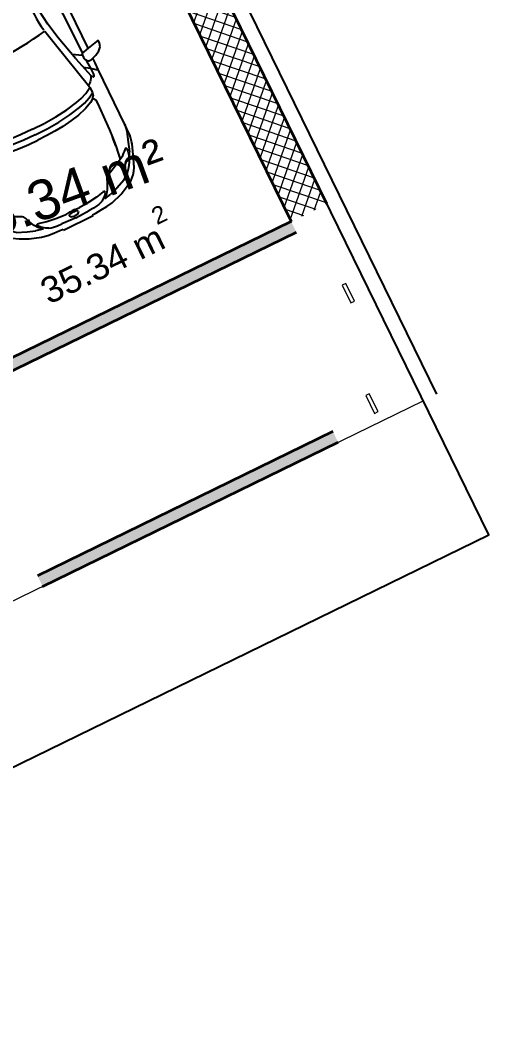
# Model space of a CAD drawing. Header units: metres. Extents: x 7511783 to 7512372, y 4692307 to 4692611.
# Drawn here: x 7511836.43 to 7511841.13, y 4692516.51 to 4692526.64 of the extents above; entities that cross this region are included whole.
import ezdxf

# ---------------------------------------------------------------- set-up
doc = ezdxf.new("R2010")
doc.units = ezdxf.units.M
doc.linetypes.add('Long Dashed', pattern=[793.7499761581425, 476.2499928474427, -317.4999833106998])
doc.layers.get('0').update_dxf_attribs({"lineweight": 0})
for name, color, linetype, lineweight in [('A - Fill Zone_Pen_No__156', 165, 'Continuous', 0), ('A - Muret', 7, 'Continuous', 0), ('A - Muret_Pen_No__101', 252, 'Continuous', 0), ('A - Muret_Pen_No__102', 254, 'Continuous', 0), ('A - Muret_Pen_No__7', 7, 'Continuous', 0), ('A - Pllaka Themel', 7, 'Continuous', 0), ('A - Pllaka Themel_Pen_No__42', 8, 'Continuous', 0), ('A - Shtyllat', 7, 'Continuous', 0), ('A - Shtyllat_Pen_No__1', 7, 'Continuous', 0), ('A -Polyline_Pen_No__42', 8, 'Continuous', 0), ('ARCHICAD Doors_Pen_No__42', 8, 'Continuous', 0), ('garazhat-netw', 1, 'Continuous', 0), ('Interior - Furniture _Pen_No__42', 8, 'Continuous', 0)]:
    doc.layers.add(name, color=color, linetype=linetype, lineweight=lineweight)
doc.styles.add('GENERATED_STYLE_2', font='arialbd.ttf')
doc.styles.get("Standard").update_dxf_attribs({"font": 'arial.ttf'})

# ---------------------------------------------------------------- blocks, each defined once
blk = doc.blocks.new('Slab_2', base_point=(27550, -20500.83535421407))
at = {"layer": 'A - Pllaka Themel_Pen_No__42', "color": 8, "linetype": 'Continuous', "lineweight": 25, "flags": 128}
blk.add_lwpolyline([(27550, -20500.83535421407), (52100, -20500.83535421407), (52100, 1500), (27550, 1500)], close=True, dxfattribs=at)
blk = doc.blocks.new('Door 22')
at = {"layer": 'ARCHICAD Doors_Pen_No__42', "color": 8, "linetype": 'Continuous', "lineweight": 25}
for p, q in [((-260.3921784050518, 393.9747868736185), (-237.4491209510099, 426.7408686451782)), ((-237.4491209510099, 426.7408686451782), (371.9999999999999, 0)), ((349.0569425459581, -32.76608177155968), (-260.3921784050518, 393.9747868736185)), ((-387, 23.99999999999998), (-437, 23.99999999999998)), ((-437, 23.99999999999998), (-437, 4.99999999999999)), ((-437, 4.99999999999999), (-387, 4.99999999999999)), ((-400, 4.99999999999999), (-437, 4.99999999999999)), ((-400, 4.99999999999999), (-437, 4.99999999999999)), ((-375, 4.99999999999999), (-400, 4.99999999999999)), ((-400, 4.99999999999999), (-400, 0)), ((-400, 0), (-400, 4.99999999999999)), ((-400, 0), (-400, 4.99999999999999)), ((-400, 0), (-375, 0)), ((-372.0000000000001, 0), (-400, 0)), ((-400, 0), (-400, -115)), ((-400, -115), (-400, 0)), ((-400, -115), (-400, 0)), ((-387, 4.99999999999999), (-387, 23.99999999999998)), ((-375, 0), (-375, 4.99999999999999)), ((-372.0000000000001, -40), (-372.0000000000001, 0)), ((371.9999999999999, 0), (349.0569425459581, -32.76608177155968)), ((400, 0), (372.0000000000001, 0)), ((372.0000000000001, 0), (372.0000000000001, -40)), ((400, 4.99999999999999), (375, 4.99999999999999)), ((375, 4.99999999999999), (375, 0)), ((375, 0), (400, 0)), ((437, 23.99999999999998), (387, 23.99999999999998)), ((387, 23.99999999999998), (387, 4.99999999999999)), ((387, 4.99999999999999), (437, 4.99999999999999)), ((400, 0), (400, 4.99999999999999)), ((400, 0), (400, 4.99999999999999)), ((400, 0), (400, 4.99999999999999)), ((400, 4.99999999999999), (437, 4.99999999999999)), ((400, 4.99999999999999), (437, 4.99999999999999)), ((400, -115), (400, 0)), ((400, -115), (400, 0)), ((400, -115), (400, 0)), ((437, 4.99999999999999), (437, 23.99999999999998)), ((-360, -40), (-372.0000000000001, -40)), ((-360, -115), (-360, -40)), ((372.0000000000001, -40), (360, -40)), ((360, -40), (360, -115)), ((-387, -115), (-437, -115)), ((-437, -115), (-437, -134)), ((-400, -115), (-437, -115)), ((-400, -115), (-437, -115)), ((-437, -134), (-387, -134)), ((-400, -115), (-360, -115)), ((-387, -134), (-387, -115)), ((360, -115), (400, -115)), ((437, -115), (387, -115)), ((387, -115), (387, -134)), ((387, -134), (437, -134)), ((400, -115), (437, -115)), ((400, -115), (437, -115)), ((437, -134), (437, -115))]:
    blk.add_line(p, q, dxfattribs=at)
blk.add_arc((371.9999999999999, 0), 744, 145, 180, dxfattribs=at)
blk = doc.blocks.new('Door 22_2')
at = {"layer": 'ARCHICAD Doors_Pen_No__42', "color": 8, "linetype": 'Continuous', "lineweight": 25}
for p, q in [((-260.3921784050518, 393.9747868736185), (-237.4491209510099, 426.7408686451782)), ((-237.4491209510099, 426.7408686451782), (371.9999999999999, 0)), ((349.0569425459581, -32.76608177155968), (-260.3921784050518, 393.9747868736185)), ((-437, 0), (-437, 19)), ((-437, 19), (-387, 19)), ((-387, 0), (-437, 0)), ((-400, 0), (-437, 0)), ((-400, 0), (-437, 0)), ((-372.0000000000001, 0), (-400, 0)), ((-400, 0), (-400, -115)), ((-400, 0), (-400, -115)), ((-400, 0), (-400, -115)), ((-387, 19), (-387, 0)), ((-372.0000000000001, -40), (-372.0000000000001, 0)), ((371.9999999999999, 0), (349.0569425459581, -32.76608177155968)), ((400, 0), (372.0000000000001, 0)), ((372.0000000000001, 0), (372.0000000000001, -40)), ((387, 19), (437, 19)), ((387, 0), (387, 19)), ((437, 0), (387, 0)), ((400, -115), (400, 0)), ((400, 0), (400, -115)), ((400, 0), (400, -115)), ((400, 0), (437, 0)), ((400, 0), (437, 0)), ((437, 19), (437, 0)), ((-360, -40), (-372.0000000000001, -40)), ((-360, -115), (-360, -40)), ((372.0000000000001, -40), (360, -40)), ((360, -40), (360, -115)), ((-437, -138.9999999999999), (-437, -120)), ((-437, -120), (-387, -120)), ((-400, -120), (-437, -120)), ((-400, -120), (-437, -120)), ((-387, -138.9999999999999), (-437, -138.9999999999999)), ((-400, -120), (-400, -115)), ((-400, -115), (-375, -115)), ((-400, -115), (-360, -115)), ((-400, -115), (-400, -120)), ((-400, -115), (-400, -120)), ((-375, -120), (-400, -120)), ((-387, -120), (-387, -138.9999999999999)), ((-375, -115), (-375, -120)), ((360, -115), (400, -115)), ((375, -120), (375, -115)), ((375, -115), (400, -115)), ((400, -120), (375, -120)), ((387, -120), (437, -120)), ((387, -138.9999999999999), (387, -120)), ((437, -138.9999999999999), (387, -138.9999999999999)), ((400, -115), (400, -120)), ((400, -115), (400, -120)), ((400, -115), (400, -120)), ((400, -120), (437, -120)), ((400, -120), (437, -120)), ((437, -120), (437, -138.9999999999999))]:
    blk.add_line(p, q, dxfattribs=at)
blk.add_arc((371.9999999999999, 0), 744, 145, 180, dxfattribs=at)
blk = doc.blocks.new('Wall_6', base_point=(37900, -16800.83534970144))
at = {"layer": 'A - Muret_Pen_No__102', "linetype": 'Continuous', "lineweight": 0}
for points in [[(37900, -16920.83534970144), (40740.00009834776, -16920.83534970144), (40740.00009834776, -16800.83530499791), (37900, -16800.83530499791)], [(41540.00005364424, -16800.83535141927), (41540.00005364424, -16920.83534970144), (41859.99999988948, -16920.83534970144), (41859.99999988948, -16800.83535141927)], [(46489.99998278386, -16800.83535141927), (42660.00001302424, -16800.83535141927), (42660.00001302424, -16920.83534970144), (46489.99998278386, -16920.83534970144)], [(47290.00003619996, -16920.83534970144), (47610.00003947638, -16920.83534970144), (47610.00003947638, -16800.83533716652), (47290.00003619996, -16800.83533716652)], [(51700, -16800.83529311452), (48409.99996253469, -16800.83529311452), (48409.99996253469, -16920.83534970144), (51700, -16920.83534970144)]]:
    blk.add_hatch(color=254, dxfattribs=at).paths.add_polyline_path(points)
at = {"layer": 'A - Muret_Pen_No__7', "color": 7, "linetype": 'Continuous', "lineweight": 35}
for p, q in [((40740, -16800.83534970144), (40703, -16800.83534970144)), ((40740, -16800.83534970144), (40740, -16915.83534970144)), ((41540, -16800.83534970144), (41577, -16800.83534970144)), ((41540, -16800.83534970144), (41540, -16915.83534970144)), ((41860, -16800.83534970144), (41823, -16800.83534970144)), ((41860, -16800.83534970144), (41860, -16915.83534970144)), ((42660, -16800.83534970144), (42696.99999999999, -16800.83534970144)), ((42660, -16800.83534970144), (42660, -16915.83534970144)), ((46490, -16800.83534970144), (46453, -16800.83534970144)), ((46490, -16805.83534970144), (46490, -16800.83534970144)), ((47290, -16800.83534970144), (47327, -16800.83534970144)), ((47290, -16805.83534970144), (47290, -16800.83534970144)), ((47610, -16800.83534970144), (47573, -16800.83534970144)), ((47610, -16800.83534970144), (47610, -16915.83534970144)), ((48410, -16800.83534970144), (48446.99999999999, -16800.83534970144)), ((48410, -16800.83534970144), (48410, -16915.83534970144)), ((46490, -16920.83534970144), (46490, -16805.83534970144)), ((47290, -16920.83534970144), (47290, -16805.83534970144)), ((40740, -16920.83534970144), (40703, -16920.83534970144)), ((40740, -16915.83534970144), (40740, -16920.83534970144)), ((41540, -16915.83534970144), (41540, -16920.83534970144)), ((41540, -16920.83534970144), (41577, -16920.83534970144)), ((41860, -16920.83534970144), (41823, -16920.83534970144)), ((41860, -16915.83534970144), (41860, -16920.83534970144)), ((42660, -16915.83534970144), (42660, -16920.83534970144)), ((42660, -16920.83534970144), (42696.99999999999, -16920.83534970144)), ((46490, -16920.83534970144), (46453, -16920.83534970144)), ((47290, -16920.83534970144), (47327, -16920.83534970144)), ((47610, -16920.83534970144), (47573, -16920.83534970144)), ((47610, -16915.83534970144), (47610, -16920.83534970144)), ((48410, -16915.83534970144), (48410, -16920.83534970144)), ((48410, -16920.83534970144), (48446.99999999999, -16920.83534970144))]:
    blk.add_line(p, q, dxfattribs=at)
at = {"layer": 'A - Muret_Pen_No__7', "color": 7, "linetype": 'Continuous', "lineweight": 35, "flags": 128}
for points in [[(40740.00009834776, -16800.83534970144), (37900, -16800.83534970144)], [(41860.00003576282, -16800.83534970144), (41540.00005364424, -16800.83534970144)], [(46490.00009834775, -16800.83534970144), (42659.99999105929, -16800.83534970144)], [(47610.00003576282, -16800.83534970144), (47290.00005364423, -16800.83534970144)], [(51700, -16800.83534970144), (48409.99999105929, -16800.83534970144)], [(38019.99999999999, -16920.83534970144), (40740.00009834776, -16920.83534970144)], [(41540.00005364424, -16920.83534970144), (41640, -16920.83534970144)], [(41760, -16920.83534970144), (41860.00003576282, -16920.83534970144)], [(42659.99999105929, -16920.83534970144), (44515, -16920.83534970144)], [(44635, -16920.83534970144), (46490.00009834775, -16920.83534970144)], [(47290.00005364423, -16920.83534970144), (47390, -16920.83534970144)], [(47510, -16920.83534970144), (47610.00003576282, -16920.83534970144)], [(48409.99999105929, -16920.83534970144), (51700, -16920.83534970144)]]:
    blk.add_lwpolyline(points, dxfattribs=at)
at = {"layer": 'ARCHICAD Doors_Pen_No__42', "color": 8, "linetype": 'Continuous', "lineweight": 25, "xscale": -1, "zscale": 1000, "rotation": 180}
for name, p in [('Door 22', (41140, -16915.83534970144)), ('Door 22_2', (46890, -16920.83534970144))]:
    blk.add_blockref(name, p, dxfattribs=at)
at = {"layer": 'ARCHICAD Doors_Pen_No__42', "color": 8, "linetype": 'Continuous', "lineweight": 25, "zscale": 1000, "rotation": 180}
for p in [(42260, -16915.83534970144), (48010, -16915.83534970144)]:
    blk.add_blockref('Door 22', p, dxfattribs=at)
blk = doc.blocks.new('Wall_27', base_point=(52100, -19000.83534970144))
at = {"layer": 'A - Muret_Pen_No__101', "linetype": 'Continuous', "lineweight": 13}
h = blk.add_hatch(dxfattribs=at)
h.set_pattern_fill('CONCRETE_BLOCK', color=252, style=0, pattern_type=2)
h.set_pattern_definition([(44.99999999999998, (0, 0), (-68.94290863686237, 68.94290863686243), []), (135.0000000000001, (0, 0), (68.94290863686219, 68.94290863686261), [])])
h.paths.add_polyline_path([(51699.99998863975, -16800.83532156015), (52099.99999132484, -16800.83532156015), (52099.99999132484, -13400.83972175432), (51699.99998863975, -13400.83972175432)])
at = {"layer": 'A - Muret_Pen_No__7', "color": 7, "linetype": 'Continuous', "lineweight": 35, "flags": 128}
for points in [[(51700, -13400.83973005007), (51700, -16800.83546394814)], [(52100, -16800.83535278124), (52100, -13400.8396560417)]]:
    blk.add_lwpolyline(points, dxfattribs=at)
blk = doc.blocks.new('Wall_36', base_point=(28500.00000000001, -19000.83534970144))
at = {"layer": 'A - Muret_Pen_No__102', "linetype": 'Continuous', "lineweight": 0}
blk.add_hatch(color=254, dxfattribs=at).paths.add_polyline_path([(47849.99994412059, -18880.83537853076), (47849.99994412059, -19000.83597085249), (51150, -19000.83541429358), (51150, -18880.83537853076)])
at = {"layer": 'A - Muret_Pen_No__7', "color": 7, "linetype": 'Continuous', "lineweight": 35, "flags": 128}
for points in [[(51150, -18880.83534970144), (47850, -18880.83534970144)], [(47850.00000000001, -19000.83534970144), (51150, -19000.83534970144)]]:
    blk.add_lwpolyline(points, dxfattribs=at)
blk = doc.blocks.new('Column_49', base_point=(5190.000000000002, 13759.91603487401))
at = {"layer": 'A - Shtyllat_Pen_No__1', "color": 7, "linetype": 'Continuous', "lineweight": 13, "flags": 128}
blk.add_lwpolyline([(5170.000000000001, 13659.91603487401), (5210.000000000002, 13659.91603487401), (5210.000000000002, 13859.91603487401), (5170.000000000001, 13859.91603487401)], close=True, dxfattribs=at)
blk = doc.blocks.new('Column_50', base_point=(5190.000000000002, 14480))
at = {"layer": 'A - Shtyllat_Pen_No__1', "color": 7, "linetype": 'Continuous', "lineweight": 13, "flags": 128}
blk.add_lwpolyline([(5170.000000000001, 14380), (5210.000000000002, 14380), (5210.000000000002, 14580), (5170.000000000001, 14580)], close=True, dxfattribs=at)
blk = doc.blocks.new('Car 05 22')
at = {"layer": 'Interior - Furniture _Pen_No__42', "color": 8, "linetype": 'Continuous', "lineweight": 25}
for p, q in [((1961.117547741, 983.221158223), (1928.938242309, 983.221158223)), ((1928.938242309, 983.221158223), (1957.843908175, 858.0544967500001)), ((1996.903176747, 974.9060932165999), (1961.117547741, 983.221158223)), ((2026.89661068, 945.007687052), (1996.903176747, 974.9060932165999)), ((2054.5732194, 897.577022836), (2026.89661068, 945.007687052)), ((-483.1389679684001, 817.2581826864), (-585.227090103, 801.027979058)), ((-372.3345973750002, 830.229933465), (-483.1389679684001, 817.2581826864)), ((-251.752794228, 841.043733947), (-372.3345973750002, 830.229933465)), ((-168.2198443133, 844.6061713611999), (-251.752794228, 841.043733947)), ((-78.35772569479998, 850.6357850930001), (-168.2198443133, 844.6061713611999)), ((-24.036324899, 852.2918850640001), (-78.35772569479998, 850.6357850930001)), ((40.3182760438, 852.3336850629998), (-24.036324899, 852.2918850640001)), ((230.8030912739, 845.5192631063), (40.3182760438, 852.3336850629998)), ((124.560977278, 791.3967861309999), (129.0398444, 820.4687779309999)), ((129.0398444, 820.4687779309999), (138.886242882, 832.3883788069998)), ((138.886242882, 832.3883788069998), (165.168377873, 840.275885275)), ((165.168377873, 840.275885275), (194.733578306, 844.324685204)), ((194.733578306, 844.324685204), (230.803091274, 845.519263106)), ((210.873013229, 809.2317387879999), (418.0703055720001, 816.1926024380003)), ((400.0158099590001, 847.596806379), (230.8030912739, 845.5192631063)), ((590.7241636140001, 851.6786068920001), (400.0158099590001, 847.596806379)), ((856.5325990199999, 856.169707455), (590.7241636140001, 851.6786068920001)), ((1129.8609284, 858.5331077519999), (856.5325990199999, 856.169707455)), ((1119.51383092, 833.2672045809999), (1115.14443198, 808.948201529)), ((1120.16623076, 836.3248049650001), (1119.51383092, 833.2672045809999)), ((1120.69723063, 838.160005195), (1120.16623076, 836.3248049650001)), ((1129.8609284, 858.5331077519999), (1120.69723063, 838.160005195)), ((1536.1071561, 860.3802508980001), (1129.8609284, 858.5331077519999)), ((1162.63563846, 830.4777734580001), (1220.13025657, 829.0713745190002)), ((1220.13025657, 829.0713745190002), (1369.65750367, 831.489072695)), ((1957.843908175, 858.0544967500001), (1536.1071561, 860.3802508980001)), ((1957.84390817, 858.0544967500001), (1977.22141076, 777.427813481)), ((2067.91700908, 857.6794056350001), (2054.5732194, 897.577022836)), ((2119.91703998, 857.4374531180001), (2067.91700908, 857.6794056350001)), ((2075.28112592, 835.6608695470001), (2067.91700908, 857.6794056350001)), ((2075.2191259, 809.3983893609999), (2075.28112592, 835.6608695470001)), ((2193.165590015, 856.4504063259001), (2119.91703998, 857.4374531180001)), ((2148.02030692, 790.4828861469999), (2166.81146925, 813.814537484)), ((2166.81146925, 813.814537484), (2182.27381684, 834.081841238)), ((2182.27381684, 834.081841238), (2193.16559002, 856.4504063260001)), ((2808.01466132, 852.5547640039999), (2193.165590015, 856.4504063259001)), ((2855.711363900001, 852.6327640009998), (2808.01466132, 852.5547640039999)), ((2808.01466132, 852.5547640039999), (2876.86636504, 843.317264394)), ((2891.44016583, 852.5287640049999), (2855.711363900001, 852.6327640009998)), ((2876.86636504, 843.317264394), (2954.16376923, 813.731165643)), ((2922.51356751, 852.034364026), (2891.44016583, 852.5287640049999)), ((2904.11849592, 832.8863289209997), (2905.06820589, 832.8379901159999)), ((2945.17226874, 849.4061641369999), (2922.51356751, 852.034364026)), ((2989.61447115, 839.6482645490003), (2945.17226874, 849.4061641369999)), ((2954.16376923, 813.731165643), (3075.78877375, 774.6896785450001)), ((3013.55027244, 833.064864827), (2989.61447115, 839.6482645490003)), ((3154.26138006, 782.5577669589998), (3013.55027244, 833.064864827)), ((-784.8200333720001, 721.8124613509999), (-815.0478655078, 667.7598955197002)), ((-757.6903274910002, 747.022066986), (-784.8200333720001, 721.8124613509999)), ((-706.3378894982, 775.7872218095), (-757.6903274910002, 747.022066986)), ((-729.425104913, 716.3992494200002), (-750.577082573, 669.7773949330001)), ((-701.0941271610001, 743.2591195180001), (-729.425104913, 716.3992494200002)), ((-585.227090103, 801.027979058), (-706.3378894982, 775.7872218095)), ((-664.8727541800001, 760.961322365), (-701.0941271610001, 743.2591195180001)), ((-626.571782751, 772.4860242179999), (-664.8727541800001, 760.961322365)), ((-594.8871138119998, 778.4895580349998), (-626.571782751, 772.4860242179999)), ((125.693926866, 743.8968737240001), (124.560977278, 791.3967861309999)), ((327.3887276080001, 761.920895626), (125.394377448, 756.455747737)), ((132.429139117, 722.8048827370001), (125.693926866, 743.8968737240001)), ((146.670770152, 710.6062742990001), (132.429139117, 722.8048827370001)), ((171.252864179, 696.6287725440001), (146.670770152, 710.6062742990001)), ((521.9507803269998, 764.6728959719999), (327.3887276080001, 761.920895626)), ((355.2943663540001, 762.315609428), (339.1227247570001, 683.1192857359999)), ((373.4006373970002, 762.5717151969999), (357.2289958010001, 683.375391506)), ((813.627009446, 769.327996556), (521.9507803269998, 764.6728959719999)), ((1108.59023357, 773.98329714), (813.627009446, 769.327996556)), ((1036.25651944, 772.8416796290002), (996.5002997029998, 578.7916468290002)), ((1041.96657906, 578.0240872360001), (1107.56627095, 773.967136299)), ((1173.32542975, 774.895061201), (1090.33970038, 577.89253068)), ((1115.14443198, 808.948201529), (1108.59023357, 773.98329714)), ((1108.59023357, 773.98329714), (1537.61805657, 780.025947399)), ((1537.61805657, 780.025611521), (1974.99295641, 786.0764425990001)), ((1939.15395607, 686.22492547), (1995.917261, 777.427813481)), ((1977.22141076, 777.427813481), (2019.59119012, 777.427813481)), ((2000.39650233, 701.591770694), (2213.53100788, 762.9814866290001)), ((2019.59119012, 777.427813481), (2044.48611622, 783.069509224)), ((2044.48611622, 783.069509224), (2063.35562216, 792.2740022800001)), ((2063.35562216, 792.2740022800001), (2070.42572439, 799.8521965630001)), ((2068.68333559, 787.696981005), (2065.39356605, 794.4584027669999)), ((2068.68333559, 787.696981005), (2148.02030692, 790.4828861469999)), ((2070.42572439, 799.8521965630001), (2075.2191259, 809.3983893609999)), ((2106.51930118, 732.1586113790001), (2148.02030692, 790.4828861469999)), ((2148.02030692, 790.4828861469999), (2205.61920777, 792.204186117)), ((2205.61920777, 792.204186117), (2227.21980808, 791.0038861380001)), ((2226.59190807, 769.8777067159999), (2213.53100788, 762.9814866290001)), ((2213.53100788, 762.9814866290001), (2238.34670825, 752.240186817)), ((2234.36910819, 773.9630864369999), (2226.59190807, 769.8828865080001)), ((2227.21980808, 791.0038861380001), (2232.61990816, 790.029986155)), ((2232.61990816, 790.029986155), (2237.93539134, 787.2871225249999)), ((2238.46067648, 776.864360243), (2234.36910819, 773.9630864369999)), ((2240.81890828, 784.03918626), (2237.93539134, 787.2871225249999)), ((2238.34670825, 752.240186817), (2258.53170854, 739.717487037)), ((2238.46067648, 776.864360243), (2240.85090828, 780.5209863219999)), ((2240.85090828, 780.5209863219999), (2240.81890828, 784.03918626)), ((2258.53170854, 739.717487037), (2269.0398087, 731.086787188)), ((2269.0398087, 731.086787188), (2278.83550884, 721.965087348)), ((2278.83550884, 721.965087348), (2293.79610906, 697.6509877739999)), ((3022.47491973, 758.305686711), (3023.66221975, 762.4851866380001)), ((3024.49924208, 753.7186598590001), (3022.47491973, 758.305686711)), ((3023.66221975, 762.4851866380001), (3034.64521991, 765.0503865930001)), ((3037.91041996, 743.452886971), (3024.49924208, 753.7186598590001)), ((3034.64521991, 765.0503865930001), (3046.93432009, 763.817386614)), ((3050.61522015, 730.6688871950001), (3037.91041996, 743.452886971)), ((3046.93432009, 763.817386614), (3060.9451203, 762.9292866300001)), ((3064.50712035, 714.6457874760001), (3050.61522015, 730.6688871950001)), ((3060.9451203, 762.9292866300001), (3089.85712072, 757.3861867269998)), ((3076.97452053, 697.807687771), (3064.50712035, 714.6457874760001)), ((3100.48402088, 763.1120866269999), (3075.78877375, 774.6896785450001)), ((3089.85712072, 757.3861867269998), (3108.43932099, 751.4304868319999)), ((3114.13862108, 753.3111867989999), (3100.48402088, 763.1120866269999)), ((3108.43932099, 751.4304868319999), (3122.8656212, 746.4359869189999)), ((3122.8656212, 746.4359869189999), (3114.13862108, 753.3111867989999)), ((3170.0706946, 726.5554905960001), (3122.8656212, 746.4359869189999)), ((3235.883818752, 747.6101556219), (3154.26138006, 782.5577669589998)), ((3211.69204952, 701.0151137130001), (3170.0706946, 726.5554905960001)), ((3269.07948628, 728.3294692490001), (3235.883818752, 747.6101556219)), ((3298.56678787, 705.6390702070001), (3269.07948628, 728.3294692490001)), ((-815.0478655078, 667.7598955197002), (-855.0523550635, 511.0116477078998)), ((-768.2719792499998, 602.2788720830002), (-750.577082573, 669.7773949330001)), ((-764.3441764490001, 617.261773195), (-665.728145997, 623.9546285630003)), ((-665.728145997, 623.9546285630003), (-500.877431885, 634.180288886)), ((-500.877431885, 634.180288886), (-383.0238853850001, 641.9613403830001)), ((-383.0238853850001, 641.9613403830001), (-274.220886173, 631.318400078)), ((-274.220886173, 631.318400078), (-56.404854203, 600.536895199)), ((212.566754139, 676.5412700230002), (171.252864179, 696.6287725440001)), ((266.3151410770001, 654.566867265), (212.566754139, 676.5412700230002)), ((319.4903281550001, 636.426864989), (266.3151410770001, 654.566867265)), ((392.7088835140001, 617.8124267930001), (319.4903281550001, 636.426864989)), ((339.1227247570001, 683.1192857359999), (329.5580559370001, 633.8673348859999)), ((357.2289958010001, 683.375391506), (346.76505809, 629.492778784)), ((474.8166917820001, 607.1053878569999), (392.7088835140001, 617.8124267930001)), ((1730.35620914, 633.8338533080002), (1562.00595611, 600.596478384)), ((2000.39650233, 701.591770694), (1730.35620914, 633.8338533080002)), ((1779.61280153, 581.7538898049997), (1952.84760406, 621.338789111)), ((1952.84760406, 621.338789111), (2122.045506540001, 659.9572884350001)), ((2122.045506540001, 659.9572884350001), (2293.79610906, 697.6509877739999)), ((2293.79610906, 697.6509877739999), (2317.1870094, 700.7385877199999)), ((2293.79610906, 697.6386630720001), (2293.79610906, 697.6509877739999)), ((2317.1870094, 700.7385877199999), (2345.74280982, 702.7498876850001)), ((2355.134199750001, 639.912801441), (2317.1870094, 700.7385877199999)), ((2345.74280982, 702.7498876850001), (2378.929310310001, 702.0184876970001)), ((2379.77420337, 575.387091212), (2355.13301598, 639.9159014410001)), ((2410.10490185, 649.1086815510001), (2378.929310310001, 702.0184876970001)), ((2378.929310310001, 702.0184876970001), (2410.57231077, 694.2028878339999)), ((2436.02871163, 583.2244924540001), (2410.10490185, 649.1086815510001)), ((2410.57231077, 694.2028878339999), (2410.58631694, 694.1782473540001)), ((2428.73881104, 681.7061880529999), (2410.57231077, 694.2028878339999)), ((2428.73881104, 681.7061880529999), (2457.25830016, 700.035535323)), ((2428.77597173, 681.700745325), (2428.73881104, 681.7061880529999)), ((2428.77597173, 681.700745325), (2456.66545813, 639.8418234830003)), ((2456.66545813, 639.8418234830003), (2487.236391870001, 574.2621729599999)), ((2457.25830016, 700.035535323), (2535.4819126, 697.9905877680001)), ((2535.422612600001, 697.9916562040003), (2673.21491462, 695.5089878119999)), ((2535.46586986, 697.9894090810001), (2535.4819126, 697.988971943)), ((2673.21491462, 695.5089878119999), (2787.200816290001, 691.4809878819998)), ((2787.200816290001, 691.4809878819998), (2868.415817480001, 687.223087957)), ((2868.395882330001, 687.22488671), (2959.72331881, 678.984388101)), ((2959.72331881, 678.984388101), (2868.415817480001, 687.1969879569999)), ((2959.72331881, 678.984388101), (3047.2313201, 666.2002883250001)), ((3047.20992906, 666.2041971140001), (3100.00912087, 656.556188494)), ((3100.00912087, 656.556188494), (3076.97452053, 697.807687771)), ((3152.92075342, 553.873393456), (3100.00912087, 656.556188494)), ((3254.25934432, 663.1775183300001), (3211.69204952, 701.0151137130001)), ((3301.867263790001, 602.80900872), (3254.25934432, 663.1775183300001)), ((3337.33388997, 663.3806719909999), (3298.56678787, 705.6390702070001)), ((3374.49419199, 603.583974516), (3337.33388997, 663.3806719909999)), ((-855.0523550635, 511.0116477078998), (-874.6778528530002, 344.9579771100001)), ((-782.7621654889999, 510.027376359), (-794.5333543099999, 390.6265818930001)), ((-768.2719792499998, 602.2788720830002), (-782.764796709, 510.0106247469999)), ((-56.404854203, 600.536895199), (145.941775497, 566.5900898169999)), ((145.941775497, 566.5900898169999), (233.261172115, 552.312592089)), ((233.261172115, 552.312592089), (315.3092800730001, 541.359190513)), ((315.2936019620001, 541.3606176840001), (384.2945810830001, 535.0794906230001)), ((384.2815104790001, 535.080362318), (454.174320738, 530.4191213629999)), ((454.170282107, 530.4193907049998), (526.242583163, 526.2868907769997)), ((521.3449804749999, 601.6186871690002), (474.8166917820001, 607.1053878569999)), ((569.9935686519999, 596.8381865689998), (521.3449804749999, 601.6186871690002)), ((526.2331313149998, 526.2873073839999), (627.7018846490002, 521.814890855)), ((652.59274858, 590.9845858339997), (569.9935686519999, 596.8381865689998)), ((627.698546207, 521.8149872519999), (756.75876515, 518.0884218199999)), ((772.8388193580001, 584.9903850819998), (652.59274858, 590.9845858339997)), ((756.75876515, 518.0884218199999), (1322.62824821, 518.052230308)), ((907.2666866909999, 580.298084493), (772.8388193580001, 584.9903850819998)), ((1041.96657906, 578.0240872360001), (907.2666866909999, 580.298084493)), ((1227.79815085, 577.5186957939999), (1041.96657906, 578.0240872360001)), ((1316.09897866, 580.475793563), (1227.79815085, 577.5186957939999)), ((1403.02450604, 584.4121905939998), (1316.09897866, 580.475793563)), ((1322.62824821, 518.052230308), (1420.49779626, 521.652890858)), ((1483.8761315, 590.1361862749999), (1403.02450604, 584.4121905939998)), ((1420.49066257, 521.652523245), (1466.64156934, 524.030772681)), ((1466.62639694, 524.0299908169999), (1510.87647584, 527.594696836)), ((1562.00595611, 600.596478384), (1483.8761315, 590.1361862749999)), ((1510.85529759, 527.5929907539999), (1554.25309822, 533.0576906580001)), ((1554.25309822, 533.0576906580001), (1596.82961355, 540.969674969)), ((1597.28918852, 541.1774857889999), (1596.65116701, 540.8889849259999)), ((1610.72419049, 544.0665862469999), (1779.61280153, 581.7538898049997)), ((2397.334105950001, 514.2584815219999), (2379.77250853, 575.3929912130001)), ((2419.31580918, 395.7362626700001), (2397.33316008, 514.2635815229997)), ((2453.63941421, 521.616582688), (2436.02871163, 583.2244924540001)), ((2477.61661773, 401.0764635800001), (2453.63941421, 521.616582688)), ((2487.236391870001, 574.2621729599999), (2491.79934275, 562.0052962960001)), ((2491.79994982, 562.0052962960001), (2517.90263133, 477.034766618)), ((3189.62073735, 475.569766106), (3152.92075342, 553.873393456)), ((3301.867263790001, 602.80900872), (3346.015513130001, 501.4217980699999)), ((3418.40079436, 512.7439783509999), (3374.49419199, 603.583974516)), ((3457.47689648, 393.0984834030001), (3418.40079436, 512.7439783509999)), ((2517.90263133, 477.034766618), (2537.54372273, 384.0810341510001)), ((3199.39883308, 466.7584630290001), (3189.62073735, 475.569766106)), ((3220.69886845, 454.388540188), (3199.39883308, 466.7584630290001)), ((3256.10680826, 439.2417534179999), (3220.67662376, 454.4014587129999)), ((3288.390194130001, 425.101248479), (3256.10680826, 439.2417534179999)), ((3319.36158057, 408.41284265), (3288.390194130001, 425.101248479)), ((3353.46269085, 384.2512837760001), (3319.36158057, 408.41284265)), ((3346.015513130001, 501.4217980699999), (3374.297465860001, 419.557472908)), ((3391.09039087, 344.247647689), (3374.297465860001, 419.557472908)), ((-874.6778528530002, 344.9579771100001), (-882.944054645, 194.680643518)), ((-794.5333543099999, 390.6265818930001), (-802.4328468090001, 258.715288008)), ((2433.73206705, 266.091642182), (2419.31580918, 395.7362626700001)), ((2493.88922012, 269.050242651), (2477.61661773, 401.0764635800001)), ((2537.54372273, 384.0810341510001), (2551.45611664, 285.6281997640001)), ((3321.23357975, 370.497229407), (3320.99727986, 362.132926485)), ((3320.99727986, 362.132926485), (3338.31527228, 276.8564967000001)), ((3324.654278260001, 377.297531782), (3321.23357975, 370.497229407)), ((3328.30797666, 379.591332583), (3324.654278260001, 377.297531782)), ((3338.468372210001, 379.4523325350001), (3328.30797666, 379.591332583)), ((3363.640761200001, 357.811724976), (3338.468372210001, 379.4523325350001)), ((3377.182392130001, 359.9734848010001), (3353.46269085, 384.2512837760001)), ((3396.66521323, 315.8049103040001), (3363.640761200001, 357.811724976)), ((3391.09039087, 344.247647689), (3377.182392130001, 359.9734848010001)), ((3408.0703938, 289.3779877820001), (3396.66521323, 315.8049103040001)), ((3468.34279707, 330.9338860280001), (3457.47689648, 393.0984834030001)), ((3474.4914974, 263.721088865), (3468.34279707, 330.9338860280001)), ((-802.4328468090001, 258.715288008), (-806.8131426489999, 124.936494209)), ((2441.61713002, 131.955220918), (2433.73181129, 266.093942182)), ((2503.10292147, 133.173421111), (2493.88922012, 269.050242651)), ((2551.45611664, 285.6281997640001), (2559.71041303, 193.693567653)), ((3338.31527228, 276.8564967000001), (3351.882966340001, 172.661960307)), ((3408.0703938, 289.3779877820001), (3413.77629411, 267.259988716)), ((3413.77548775, 267.2641933500001), (3418.45445829, 242.866384828)), ((3418.452194370001, 242.878189745), (3424.044894670001, 200.723791525)), ((3478.33319761, 199.917191559), (3474.4914974, 263.721088865)), ((-882.944054645, 194.680643518), (-885.3767076889999, 0)), ((-806.8131426489999, 124.936494209), (-808.0470753050001, 0)), ((2444.0197128, -0.0273000043277), (2441.61701245, 131.957220918)), ((2506.01959488, -3.86e-13), (2503.10292147, 133.173421111)), ((2559.71041303, 193.693567653), (2564.38081099, 101.185635342)), ((3351.882966340001, 172.661960307), (3358.343763510001, 75.87012649980001)), ((3424.044894670001, 200.723791525), (3427.72848251, 152.023715234)), ((3432.36383112, 39.98011396419999), (3427.72848251, 152.023715234)), ((3479.35651311, 164.9481933352), (3478.33319761, 199.917191559)), ((3489.519598210001, 164.9481933352), (3479.35651311, 164.9481933352)), ((3489.519598210001, -164.9481933352), (3489.519598210001, 164.9481933352)), ((-885.3767076889999, 0), (-882.944054645, -194.680643518)), ((-806.8131426489999, -124.936494209), (-808.0470753050001, 1.477e-13)), ((2444.0197128, 0.0273000043271), (2441.61701245, -131.957220918)), ((2564.38081099, 101.185635342), (2566.01761027, -0.00610000213065)), ((2564.38081099, -101.185635342), (2566.01761027, 0.00610000212997)), ((3353.95786543, 27.8932505984), (3358.343763510001, 75.87012649980001)), ((3353.95786543, 27.8932505984), (3353.95786543, -0.7649002671629999)), ((3353.95786543, -27.8932505984), (3353.95786543, 0.7649002671619999)), ((3370.89075802, 11.74110410089999), (3370.32315827, -0.7649002671629999)), ((3370.89075802, -11.74110410089999), (3370.32315827, 0.7649002671619999)), ((3372.49235732, 23.6550082622), (3370.89075802, 11.74110410089999)), ((3376.267285060001, 38.99395092400001), (3372.49235732, 23.6550082622)), ((3381.98685317, 46.5714162664), (3376.267285060001, 38.99395092400001)), ((3386.21005132, 48.3522168884), (3381.98685317, 46.5714162664)), ((3386.21005132, 48.3522168884), (3394.28954778, 48.3522168884)), ((3398.51284593, 46.5714162664), (3394.28954778, 48.3522168884)), ((3404.23226311, 38.99375151340001), (3398.51284593, 46.5714162664)), ((3404.23226311, 38.99375151340001), (3408.00714178, 23.6550082622)), ((3408.00714178, 23.6550082622), (3409.766541010001, 8.055102813469999)), ((3409.766541010001, 8.055102813469999), (3409.766541010001, -4.961e-13)), ((3431.76949509, 57.3729975776), (3431.76949509, 56.7710829698)), ((3432.04453126, -0.0109000038072), (3432.36383112, 39.98011396419999)), ((3432.04453126, 0.0109000038063), (3432.36383112, -39.98011396419999)), ((2506.01959488, -2.78e-13), (2503.10292147, -133.173421111)), ((2559.71041303, -193.693567653), (2564.38081099, -101.185635342)), ((3351.882966340001, -172.661960307), (3358.343763510001, -75.87012649980001)), ((3353.95786543, -27.8932505984), (3358.343763510001, -75.87012649980001)), ((3372.49235732, -23.6550082622), (3370.89075802, -11.74110410089999)), ((3376.267285060001, -38.99395092400001), (3372.49235732, -23.6550082622)), ((3381.98685317, -46.5714162664), (3376.267285060001, -38.99395092400001)), ((3386.21005132, -48.3522168884), (3381.98685317, -46.5714162664)), ((3386.21005132, -48.3522168884), (3394.28954778, -48.3522168884)), ((3398.51284593, -46.5714162664), (3394.28954778, -48.3522168884)), ((3404.23226311, -38.99375151340001), (3398.51284593, -46.5714162664)), ((3404.23226311, -38.99375151340001), (3408.00714178, -23.6550082622)), ((3408.00714178, -23.6550082622), (3409.766541010001, -8.055102813469999)), ((3409.766541010001, -8.055102813469999), (3409.766541010001, -3.892e-13)), ((3432.36383112, -39.98011396419999), (3427.72848251, -152.023715234)), ((3431.76949509, -57.3729975776), (3431.76949509, -56.7710829698)), ((-882.944054645, -194.680643518), (-874.6778528530002, -344.9579771100001)), ((-802.4328468090001, -258.715288008), (-806.8131426489999, -124.936494209)), ((2441.61713002, -131.955220918), (2433.73181129, -266.093942182)), ((2503.10292147, -133.173421111), (2493.88922012, -269.050242651)), ((2551.45611664, -285.6281997640001), (2559.71041303, -193.693567653)), ((3338.31527228, -276.8564967000001), (3351.882966340001, -172.661960307)), ((3418.452194370001, -242.878189745), (3424.044894670001, -200.723791525)), ((3424.044894670001, -200.723791525), (3427.72848251, -152.023715234)), ((3474.4914974, -263.721088865), (3478.33319761, -199.917191559)), ((3478.33319761, -199.917191559), (3479.35651311, -164.9481933352)), ((3479.35651311, -164.9481933352), (3489.519598210001, -164.9481933352)), ((-794.5333543099999, -390.6265818930001), (-802.4328468090001, -258.715288008)), ((2433.73206705, -266.091642182), (2419.31580918, -395.7362626700001)), ((2493.88922012, -269.050242651), (2477.61661773, -401.0764635800001)), ((2537.54372273, -384.0810341510001), (2551.45611664, -285.6281997640001)), ((3320.99727986, -362.132926485), (3338.31527228, -276.8564967000001)), ((3408.0703938, -289.3779877820001), (3396.66521323, -315.8049103040001)), ((3408.0703938, -289.3779877820001), (3413.77629411, -267.259988716)), ((3413.77548775, -267.2641933500001), (3418.45445829, -242.866384828)), ((3468.34279707, -330.9338860280001), (3474.4914974, -263.721088865)), ((-874.6778528530002, -344.9579771100001), (-855.0523550635, -511.0116477078998)), ((-782.7621654889999, -510.027376359), (-794.5333543099999, -390.6265818930001)), ((2419.31580918, -395.7362626700001), (2397.33316008, -514.2635815229997)), ((2477.61661773, -401.0764635800001), (2453.63941421, -521.616582688)), ((2517.90263133, -477.034766618), (2537.54372273, -384.0810341510001)), ((3353.46269085, -384.2512837760001), (3319.36158057, -408.41284265)), ((3321.23357975, -370.497229407), (3320.99727986, -362.132926485)), ((3324.654278260001, -377.297531782), (3321.23357975, -370.497229407)), ((3328.30797666, -379.591332583), (3324.654278260001, -377.297531782)), ((3338.468372210001, -379.4523325350001), (3328.30797666, -379.591332583)), ((3363.640761200001, -357.811724976), (3338.468372210001, -379.4523325350001)), ((3377.182392130001, -359.9734848010001), (3353.46269085, -384.2512837760001)), ((3396.66521323, -315.8049103040001), (3363.640761200001, -357.811724976)), ((3391.09039087, -344.247647689), (3374.297465860001, -419.557472908)), ((3391.09039087, -344.247647689), (3377.182392130001, -359.9734848010001)), ((3418.40079436, -512.7439783509999), (3457.47689648, -393.0984834030001)), ((3457.47689648, -393.0984834030001), (3468.34279707, -330.9338860280001)), ((2491.79994982, -562.0052962960001), (2517.90263133, -477.034766618)), ((3189.62073735, -475.569766106), (3152.92075342, -553.873393456)), ((3199.39883308, -466.7584630290001), (3189.62073735, -475.569766106)), ((3220.69886845, -454.388540188), (3199.39883308, -466.7584630290001)), ((3256.10680826, -439.2417534179999), (3220.67662376, -454.4014587129999)), ((3288.390194130001, -425.101248479), (3256.10680826, -439.2417534179999)), ((3319.36158057, -408.41284265), (3288.390194130001, -425.101248479)), ((3301.867263790001, -602.80900872), (3346.015513130001, -501.4217980699999)), ((3346.015513130001, -501.4217980699999), (3374.297465860001, -419.557472908)), ((-855.0523550635, -511.0116477078998), (-815.0478655078, -667.7598955197002)), ((-768.2719792499998, -602.2788720830002), (-782.764796709, -510.0106247469999)), ((-768.2719792499998, -602.2788720830002), (-750.577082573, -669.7773949330001)), ((-274.220886173, -631.318400078), (-56.404854203, -600.536895199)), ((-56.404854203, -600.536895199), (145.941775497, -566.5900898169999)), ((145.941775497, -566.5900898169999), (233.261172115, -552.312592089)), ((233.261172115, -552.312592089), (315.3092800730001, -541.359190513)), ((315.2936019620001, -541.3606176840001), (384.2945810830001, -535.0794906230001)), ((384.2815104790001, -535.080362318), (454.174320738, -530.4191213629999)), ((474.8166917820001, -607.1053878569999), (392.7088835140001, -617.8124267930001)), ((454.170282107, -530.4193907049998), (526.242583163, -526.2868907769997)), ((521.3449804749999, -601.6186871690002), (474.8166917820001, -607.1053878569999)), ((569.9935686519999, -596.8381865689998), (521.3449804749999, -601.6186871690002)), ((526.2331313149998, -526.2873073839999), (627.7018846490002, -521.814890855)), ((652.59274858, -590.9845858339997), (569.9935686519999, -596.8381865689998)), ((627.698546207, -521.8149872519999), (756.75876515, -518.0884218199999)), ((772.8388193580001, -584.9903850819998), (652.59274858, -590.9845858339997)), ((756.75876515, -518.0884218199999), (1322.62824821, -518.052230308)), ((907.2666866909999, -580.298084493), (772.8388193580001, -584.9903850819998)), ((1041.96657906, -578.0240872360001), (907.2666866909999, -580.298084493)), ((1036.25651944, -772.8416796290002), (996.5002997029998, -578.7916468290002)), ((1227.79815085, -577.5186957939999), (1041.96657906, -578.0240872360001)), ((1041.96657906, -578.0240872360001), (1107.56627095, -773.967136299)), ((1173.32542975, -774.895061201), (1090.33970038, -577.89253068)), ((1316.09897866, -580.475793563), (1227.79815085, -577.5186957939999)), ((1403.02450604, -584.4121905939998), (1316.09897866, -580.475793563)), ((1322.62824821, -518.052230308), (1420.49779626, -521.652890858)), ((1483.8761315, -590.1361862749999), (1403.02450604, -584.4121905939998)), ((1420.49066257, -521.652523245), (1466.64156934, -524.030772681)), ((1466.62639694, -524.0299908169999), (1510.87647584, -527.594696836)), ((1562.00595611, -600.596478384), (1483.8761315, -590.1361862749999)), ((1510.85529759, -527.5929907539999), (1554.25309822, -533.0576906580001)), ((1554.25309822, -533.0576906580001), (1596.82961355, -540.969674969)), ((1730.35620914, -633.8338533080002), (1562.00595611, -600.596478384)), ((1597.28918852, -541.1774857889999), (1596.65116701, -540.8889849259999)), ((1610.72419049, -544.0665862469999), (1779.61280153, -581.7538898049997)), ((1779.61280153, -581.7538898049997), (1952.84760406, -621.338789111)), ((2379.77420337, -575.387091212), (2355.13301598, -639.9159014410001)), ((2397.334105950001, -514.2584815219999), (2379.77250853, -575.3929912130001)), ((2436.02871163, -583.2244924540001), (2410.10490185, -649.1086815510001)), ((2453.63941421, -521.616582688), (2436.02871163, -583.2244924540001)), ((2456.66545813, -639.8418234830003), (2487.236391870001, -574.2621729599999)), ((2487.236391870001, -574.2621729599999), (2491.79934275, -562.0052962960001)), ((3152.92075342, -553.873393456), (3100.00912087, -656.556188494)), ((3301.867263790001, -602.80900872), (3254.25934432, -663.1775183300001)), ((3337.33388997, -663.3806719909999), (3374.49419199, -603.583974516)), ((3374.49419199, -603.583974516), (3418.40079436, -512.7439783509999)), ((-815.0478655078, -667.7598955197002), (-784.8200333720001, -721.8124613509999)), ((-764.3441764490001, -617.261773195), (-665.728145997, -623.9546285630003)), ((-729.425104913, -716.3992494200002), (-750.577082573, -669.7773949330001)), ((-665.728145997, -623.9546285630003), (-500.877431885, -634.180288886)), ((-500.877431885, -634.180288886), (-383.0238853850001, -641.9613403830001)), ((-383.0238853850001, -641.9613403830001), (-274.220886173, -631.318400078)), ((171.252864179, -696.6287725440001), (146.670770152, -710.6062742990001)), ((212.566754139, -676.5412700230002), (171.252864179, -696.6287725440001)), ((266.3151410770001, -654.566867265), (212.566754139, -676.5412700230002)), ((319.4903281550001, -636.426864989), (266.3151410770001, -654.566867265)), ((392.7088835140001, -617.8124267930001), (319.4903281550001, -636.426864989)), ((339.1227247570001, -683.1192857359999), (329.5580559370001, -633.8673348859999)), ((355.2943663540001, -762.315609428), (339.1227247570001, -683.1192857359999)), ((357.2289958010001, -683.375391506), (346.76505809, -629.492778784)), ((373.4006373970002, -762.5717151969999), (357.2289958010001, -683.375391506)), ((2000.39650233, -701.591770694), (1730.35620914, -633.8338533080002)), ((1939.15395607, -686.22492547), (1995.917261, -777.427813481)), ((1952.84760406, -621.338789111), (2122.045506540001, -659.9572884350001)), ((2000.39650233, -701.591770694), (2213.53100788, -762.9814866290001)), ((2122.045506540001, -659.9572884350001), (2293.79610906, -697.6509877739999)), ((2278.83550884, -721.965087348), (2293.79610906, -697.6509877739999)), ((2293.79610906, -697.6386630720001), (2293.79610906, -697.6509877739999)), ((2293.79610906, -697.6509877739999), (2317.1870094, -700.7385877199999)), ((2355.134199750001, -639.912801441), (2317.1870094, -700.7385877199999)), ((2317.1870094, -700.7385877199999), (2345.74280982, -702.7498876850001)), ((2345.74280982, -702.7498876850001), (2378.929310310001, -702.0184876970001)), ((2410.10490185, -649.1086815510001), (2378.929310310001, -702.0184876970001)), ((2378.929310310001, -702.0184876970001), (2410.57231077, -694.2028878339999)), ((2428.73881104, -681.7061880529999), (2410.57231077, -694.2028878339999)), ((2410.57231077, -694.2028878339999), (2410.58631694, -694.1782473540001)), ((2428.77597173, -681.700745325), (2428.73881104, -681.7061880529999)), ((2428.73881104, -681.7061880529999), (2457.25830016, -700.035535323)), ((2428.77597173, -681.700745325), (2456.66545813, -639.8418234830003)), ((2457.25830016, -700.035535323), (2535.4819126, -697.9905877680001)), ((2535.422612600001, -697.9916562040003), (2673.21491462, -695.5089878119999)), ((2535.46586986, -697.9894090810001), (2535.4819126, -697.988971943)), ((2673.21491462, -695.5089878119999), (2787.200816290001, -691.4809878819998)), ((2787.200816290001, -691.4809878819998), (2868.415817480001, -687.223087957)), ((2868.395882330001, -687.22488671), (2959.72331881, -678.984388101)), ((2959.72331881, -678.984388101), (2868.415817480001, -687.1969879569999)), ((2959.72331881, -678.984388101), (3047.2313201, -666.2002883250001)), ((3047.20992906, -666.2041971140001), (3100.00912087, -656.556188494)), ((3076.97452053, -697.807687771), (3064.50712035, -714.6457874760001)), ((3100.00912087, -656.556188494), (3076.97452053, -697.807687771)), ((3211.69204952, -701.0151137130001), (3170.0706946, -726.5554905960001)), ((3254.25934432, -663.1775183300001), (3211.69204952, -701.0151137130001)), ((3269.07948628, -728.3294692490001), (3298.56678787, -705.6390702070001)), ((3298.56678787, -705.6390702070001), (3337.33388997, -663.3806719909999)), ((-784.8200333720001, -721.8124613509999), (-757.6903274910002, -747.022066986)), ((-757.6903274910002, -747.022066986), (-706.3378894982, -775.7872218095)), ((-701.0941271610001, -743.2591195180001), (-729.425104913, -716.3992494200002)), ((-706.3378894982, -775.7872218095), (-585.227090103, -801.027979058)), ((-664.8727541800001, -760.961322365), (-701.0941271610001, -743.2591195180001)), ((-626.571782751, -772.4860242179999), (-664.8727541800001, -760.961322365)), ((-594.8871138119998, -778.4895580349998), (-626.571782751, -772.4860242179999)), ((-585.227090103, -801.027979058), (-483.149337101, -817.256968783)), ((125.693926866, -743.8968737240001), (124.560977278, -791.3967861309999)), ((124.560977278, -791.3967861309999), (129.0398444, -820.4687779309999)), ((327.3887276080001, -761.920895626), (125.394377448, -756.455747737)), ((132.429139117, -722.8048827370001), (125.693926866, -743.8968737240001)), ((146.670770152, -710.6062742990001), (132.429139117, -722.8048827370001)), ((210.873013229, -809.2317387879999), (418.0703055720001, -816.1926024380003)), ((521.9507803269998, -764.6728959719999), (327.3887276080001, -761.920895626)), ((813.627009446, -769.327996556), (521.9507803269998, -764.6728959719999)), ((1108.59023357, -773.98329714), (813.627009446, -769.327996556)), ((1108.59023357, -773.98329714), (1537.61805657, -780.025947399)), ((1115.14443198, -808.948201529), (1108.59023357, -773.98329714)), ((1119.51383092, -833.2672045809999), (1115.14443198, -808.948201529)), ((1537.61805657, -780.025611521), (1974.99295641, -786.0764425990001)), ((1957.84390817, -858.0544967500001), (1977.22141076, -777.427813481)), ((1977.22141076, -777.427813481), (2019.59119012, -777.427813481)), ((2019.59119012, -777.427813481), (2044.48611622, -783.069509224)), ((2044.48611622, -783.069509224), (2063.35562216, -792.2740022800001)), ((2063.35562216, -792.2740022800001), (2070.42572439, -799.8521965630001)), ((2068.68333559, -787.696981005), (2065.39356605, -794.4584027669999)), ((2068.68333559, -787.696981005), (2148.02030692, -790.4828861469999)), ((2070.42572439, -799.8521965630001), (2075.2191259, -809.3983893609999)), ((2075.2191259, -809.3983893609999), (2075.28112592, -835.6608695470001)), ((2106.51930118, -732.1586113790001), (2148.02030692, -790.4828861469999)), ((2148.02030692, -790.4828861469999), (2166.81146925, -813.814537484)), ((2148.02030692, -790.4828861469999), (2205.61920777, -792.204186117)), ((2205.61920777, -792.204186117), (2227.21980808, -791.0038861380001)), ((2213.53100788, -762.9814866290001), (2238.34670825, -752.240186817)), ((2226.59190807, -769.8777067159999), (2213.53100788, -762.9814866290001)), ((2234.36910819, -773.9630864369999), (2226.59190807, -769.8828865080001)), ((2227.21980808, -791.0038861380001), (2232.61990816, -790.029986155)), ((2232.61990816, -790.029986155), (2237.93539134, -787.2871225249999)), ((2238.46067648, -776.864360243), (2234.36910819, -773.9630864369999)), ((2240.81890828, -784.03918626), (2237.93539134, -787.2871225249999)), ((2238.34670825, -752.240186817), (2258.53170854, -739.717487037)), ((2238.46067648, -776.864360243), (2240.85090828, -780.5209863219999)), ((2240.85090828, -780.5209863219999), (2240.81890828, -784.03918626)), ((2258.53170854, -739.717487037), (2269.0398087, -731.086787188)), ((2269.0398087, -731.086787188), (2278.83550884, -721.965087348)), ((2954.16376923, -813.731165643), (3075.78877375, -774.6896785450001)), ((3013.55027244, -833.064864827), (3154.26138006, -782.5577669589998)), ((3024.49924208, -753.7186598590001), (3022.47491973, -758.305686711)), ((3022.47491973, -758.305686711), (3023.66221975, -762.4851866380001)), ((3023.66221975, -762.4851866380001), (3034.64521991, -765.0503865930001)), ((3037.91041996, -743.452886971), (3024.49924208, -753.7186598590001)), ((3034.64521991, -765.0503865930001), (3046.93432009, -763.817386614)), ((3050.61522015, -730.6688871950001), (3037.91041996, -743.452886971)), ((3046.93432009, -763.817386614), (3060.9451203, -762.9292866300001)), ((3064.50712035, -714.6457874760001), (3050.61522015, -730.6688871950001)), ((3060.9451203, -762.9292866300001), (3089.85712072, -757.3861867269998)), ((3100.48402088, -763.1120866269999), (3075.78877375, -774.6896785450001)), ((3089.85712072, -757.3861867269998), (3108.43932099, -751.4304868319999)), ((3114.13862108, -753.3111867989999), (3100.48402088, -763.1120866269999)), ((3108.43932099, -751.4304868319999), (3122.8656212, -746.4359869189999)), ((3122.8656212, -746.4359869189999), (3114.13862108, -753.3111867989999)), ((3170.0706946, -726.5554905960001), (3122.8656212, -746.4359869189999)), ((3154.26138006, -782.5577669589998), (3235.883818752, -747.6101556219)), ((3235.883818752, -747.6101556219), (3269.07948628, -728.3294692490001)), ((-483.149337101, -817.256968783), (-372.3345973750002, -830.229933465)), ((-372.3345973750002, -830.229933465), (-251.752794228, -841.043733947)), ((-251.752794228, -841.043733947), (-168.2198443133, -844.6061713611999)), ((-168.2198443133, -844.6061713611999), (-78.35772569479998, -850.6357850930001)), ((-78.35772569479998, -850.6357850930001), (-24.036324899, -852.2918850640001)), ((-24.036324899, -852.2918850640001), (40.3182760438, -852.3336850629998)), ((40.3182760438, -852.3336850629998), (230.8030912739, -845.5192631063)), ((129.0398444, -820.4687779309999), (138.886242882, -832.3883788069998)), ((138.886242882, -832.3883788069998), (165.168377873, -840.275885275)), ((165.168377873, -840.275885275), (194.733578306, -844.324685204)), ((194.733578306, -844.324685204), (230.803091274, -845.519263106)), ((230.8030912739, -845.5192631063), (400.0158099590001, -847.596806379)), ((400.0158099590001, -847.596806379), (590.7241636140001, -851.6786068920001)), ((590.7241636140001, -851.6786068920001), (856.5325990199999, -856.169707455)), ((856.5325990199999, -856.169707455), (1129.8609284, -858.5331077519999)), ((1120.16623076, -836.3248049650001), (1119.51383092, -833.2672045809999)), ((1120.69723063, -838.160005195), (1120.16623076, -836.3248049650001)), ((1129.8609284, -858.5331077519999), (1120.69723063, -838.160005195)), ((1129.8609284, -858.5331077519999), (1536.1071561, -860.3802508980001)), ((1162.63563846, -830.4777734580001), (1220.13025657, -829.0713745190002)), ((1220.13025657, -829.0713745190002), (1369.65750367, -831.489072695)), ((1536.1071561, -860.3802508980001), (1957.84390817, -858.0544967500001)), ((1957.84390817, -858.0544967500001), (1928.938242309, -983.221158223)), ((2026.89661068, -945.007687052), (2054.5732194, -897.577022836)), ((2054.5732194, -897.577022836), (2067.917009081, -857.6794056350001)), ((2075.28112592, -835.6608695470001), (2067.91700908, -857.6794056350001)), ((2067.917009081, -857.6794056350001), (2119.91703998, -857.4374531180001)), ((2119.91703998, -857.4374531180001), (2193.165590015, -856.4504063259001)), ((2166.81146925, -813.814537484), (2182.27381684, -834.081841238)), ((2182.27381684, -834.081841238), (2193.16559002, -856.4504063260001)), ((2193.165590015, -856.4504063259001), (2808.01466132, -852.5547640039999)), ((2808.01466132, -852.5547640039999), (2876.86636504, -843.317264394)), ((2808.01466132, -852.5547640039999), (2855.711363900001, -852.6327640009998)), ((2855.711363900001, -852.6327640009998), (2891.44016583, -852.5287640049999)), ((2876.86636504, -843.317264394), (2954.16376923, -813.731165643)), ((2891.44016583, -852.5287640049999), (2922.51356751, -852.034364026)), ((2922.51356751, -852.034364026), (2945.17226874, -849.4061641369999)), ((2945.17226874, -849.4061641369999), (2989.61447115, -839.6482645490003)), ((2989.61447115, -839.6482645490003), (3013.55027244, -833.064864827)), ((1928.938242309, -983.221158223), (1961.117547741, -983.221158223)), ((1961.117547741, -983.221158223), (1996.903176747, -974.9060932165999)), ((1996.903176747, -974.9060932165999), (2026.89661068, -945.007687052))]:
    blk.add_line(p, q, dxfattribs=at)
for centre, radius, start, end in [((492.8743121958, 217.6762888661), 973.2499460395999, 154.1544541405, 170.9117329646), ((1649.811844864, 0), 1520.416064058, 158.6992078, 201.3007921999999), ((-1245.217819199, 0), 2907.303426369, 349.2141992177, 10.78580078235), ((1856.361619248, -1.736472437241999), 2353.963924674, 170.8803955853, 189.9222862500999), ((492.8743121958, -217.6762888661), 973.2499460395999, 191.230533967, 205.8455458595)]:
    blk.add_arc(centre, radius, start, end, dxfattribs=at)

msp = doc.modelspace()

# ---------------------------------------------------------------- linework, layer by layer
msp.add_lwpolyline([(7511837.132242329, 4692529.64137711), (7511832.954485886, 4692527.599600654), (7511836.291581273, 4692520.771442891), (7511840.469337717, 4692522.813219347), (7511837.132242329, 4692529.64137711)], close=True)
at = {"layer": 'A -Polyline_Pen_No__42', "color": 8, "linetype": 'Long Dashed', "lineweight": 25}
msp.add_lwpolyline([(7511832.260994477, 4692539.950236848), (7511840.604105669, 4692522.879079797)], dxfattribs=at)
at = {"layer": 'garazhat-netw', "color": 1, "linetype": 'Continuous', "lineweight": 0}
for p, q in [((7511840.469337717, 4692522.813219347), (7511837.132242329, 4692529.64137711)), ((7511836.291581273, 4692520.771442891), (7511840.469337717, 4692522.813219347))]:
    msp.add_line(p, q, dxfattribs=at)

# ---------------------------------------------------------------- block references
at = {"layer": 'A - Muret', "color": 7, "lineweight": 35, "xscale": 0.001, "yscale": 0.001, "zscale": 0.001, "rotation": 26.04594307934832}
for name, p in [('Wall_27', (7511840.469337443, 4692522.813219905)), ('Wall_6', (7511826.745455788, 4692518.55469055)), ('Wall_36', (7511819.26610044, 4692512.450655526))]:
    msp.add_blockref(name, p, dxfattribs=at)
at = {"layer": 'A - Pllaka Themel', "color": 8, "linetype": 'Continuous', "lineweight": 25, "xscale": 0.001, "yscale": 0.001, "zscale": 0.001, "rotation": 26.04594307934832}
msp.add_blockref('Slab_2', (7511819.071217874, 4692510.685855027), dxfattribs=at)
at = {"layer": 'A - Shtyllat', "color": 7, "lineweight": 35, "xscale": 0.001, "yscale": 0.001, "zscale": 0.001, "rotation": 26.04594307934832}
for name, p in [('Column_49', (7511839.71882977, 4692523.893376483)), ('Column_50', (7511839.954759035, 4692522.784339792))]:
    msp.add_blockref(name, p, dxfattribs=at)
at = {"layer": 'Interior - Furniture _Pen_No__42', "color": 8, "linetype": 'Continuous', "lineweight": 25, "xscale": 0.001, "yscale": 0.001, "rotation": 296.0459430793483}
msp.add_blockref('Car 05 22', (7511835.476034852, 4692527.735184819), dxfattribs=at)

# ---------------------------------------------------------------- texts
at = {"layer": 'A - Fill Zone_Pen_No__156', "color": 165, "lineweight": 20, "insert": (7511836.715240084, 4692523.77214576), "char_height": 0.2625, "attachment_point": 7, "rotation": 26.04594307934833, "style": 'GENERATED_STYLE_2'}
msp.add_mtext('{\\fArial|b0|i0|c0|p34;35.34 m{\\H0.66x;\\S2^  ;}}', dxfattribs=at)
at = {"layer": 'garazhat-netw', "color": 1, "linetype": 'Continuous', "lineweight": 0, "insert": (7511836.711911801, 4692525.20641), "char_height": 0.4, "attachment_point": 5, "rotation": 19.999999999999996}
msp.add_mtext('\\P35.34 m²', dxfattribs=at)

doc.saveas('drawing.dxf')
